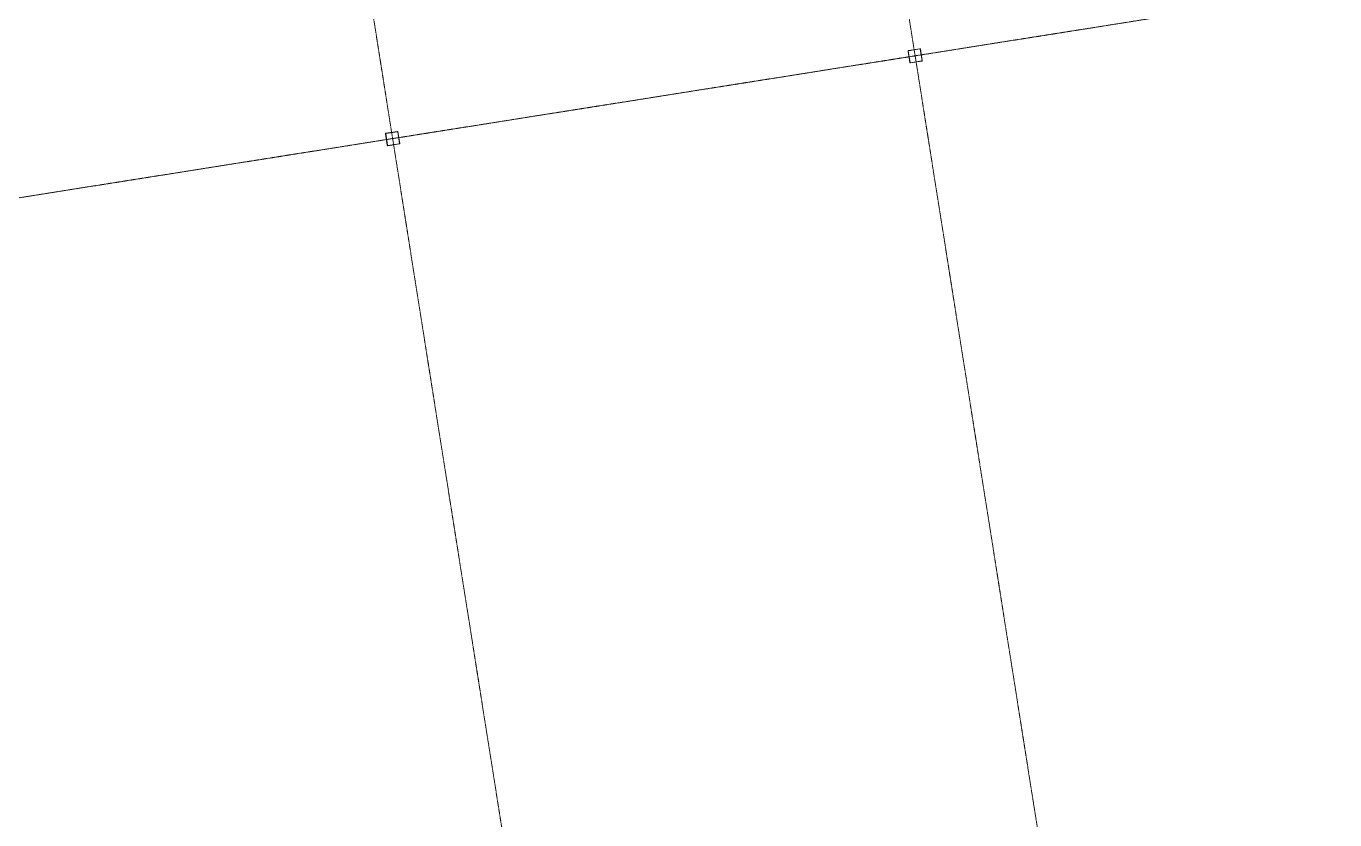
# Model space of a CAD drawing. Header units: millimetres. Extents: x -2355779 to -2216356, y 3874558 to 4068437.
# Drawn here: x -2267916 to -2241941, y 4015110 to 4030861 of the extents above; entities that cross this region are included whole.
import ezdxf

# ---------------------------------------------------------------- set-up
doc = ezdxf.new("R2010")
doc.units = ezdxf.units.MM
doc.linetypes.add('Grid Line', pattern=[21, 12, -3, 3, -3])
doc.layers.add('S-COLS', color=52, linetype='Continuous', lineweight=5)
doc.layers.add('S-GRID', color=1, linetype='Continuous', lineweight=5)

# ---------------------------------------------------------------- blocks, each defined once
blk = doc.blocks.new('SHS-Square Hollow Section-Column - 250x250xSHS-1478536-GA - Part B 6m')
at = {"layer": 'S-COLS'}
h = blk.add_hatch(dxfattribs=at)
h.set_pattern_fill('FP_6', color=256, style=0, pattern_type=2)
h.set_pattern_definition([(36, (1602568.24, -4332682.3), (-418.03287, 575.37289), []), (36, (1602687.45, -4331929.7), (-418.03287, 575.37289), [])])
h.paths.add_polyline_path([(115, -125), (122, -122), (125, -115), (119, -119)])
h.paths.add_polyline_path([(-115, -125), (115, -125), (115, -120), (-115, -120)])
h.paths.add_polyline_path([(-115, -125), (-119, -119), (-125, -115), (-122, -122)])
h.paths.add_polyline_path([(-125, 115), (-119, 119), (-115, 125), (-122, 122)])
h.paths.add_polyline_path([(-125, -115), (-120, -115), (-120, 115), (-125, 115)])
h.paths.add_polyline_path([(125, 115), (122, 122), (115, 125), (119, 119)])
h.paths.add_polyline_path([(120, -115), (125, -115), (125, 115), (120, 115)])
h.paths.add_polyline_path([(-115, 120), (115, 120), (115, 125), (-115, 125)])
at = {"layer": 'S-COLS', "lineweight": 15}
for p, q in [((-125, 115), (-125, -115)), ((-120, -115), (-120, 115)), ((115, 125), (-115, 125)), ((-115, 120), (115, 120)), ((120, 115), (120, -115)), ((125, -115), (125, 115)), ((115, -120), (-115, -120)), ((-115, -125), (115, -125))]:
    blk.add_line(p, q, dxfattribs=at)
for centre, radius, start, end in [((-115, 115), 10, 90, 180), ((-115, 115), 5, 90, 180), ((115, 115), 10, 360, 90), ((115, 115), 5, 0, 90), ((-115, -115), 10, 180, 270), ((-115, -115), 5, 180, 270), ((115, -115), 5, 270, 0), ((115, -115), 10, 270, 360)]:
    blk.add_arc(centre, radius, start, end, dxfattribs=at)
blk = doc.blocks.new('SHS-Square Hollow Section-Column - 250x250xSHS-2929213-GA - Part B 6m')
at = {"layer": 'S-COLS', "lineweight": 15}
for p, q in [((-125, 115), (-125, -115)), ((-120, -115), (-120, 115)), ((115, 125), (-115, 125)), ((-115, 120), (115, 120)), ((120, 115), (120, -115)), ((125, -115), (125, 115)), ((115, -120), (-115, -120)), ((-115, -125), (115, -125))]:
    blk.add_line(p, q, dxfattribs=at)
for centre, radius, start, end in [((-115, 115), 10, 90, 180), ((-115, 115), 5, 90, 180), ((115, 115), 10, 360, 90), ((115, 115), 5, 0, 90), ((-115, -115), 10, 180, 270), ((-115, -115), 5, 180, 270), ((115, -115), 5, 270, 0), ((115, -115), 10, 270, 360)]:
    blk.add_arc(centre, radius, start, end, dxfattribs=at)

msp = doc.modelspace()

# ---------------------------------------------------------------- linework, layer by layer
at = {"layer": 'S-GRID', "linetype": 'Grid Line'}
for p, q in [((-2256267.6, 4001012.8), (-2266418.9, 4065103.4)), ((-2245896.9, 4002655.4), (-2255785.7, 4065088.9)), ((-2322905.7, 4018767.9), (-2223511.4, 4034511))]:
    msp.add_line(p, q, dxfattribs=at)

# ---------------------------------------------------------------- block references
at = {"layer": 'S-COLS', "rotation": 9.000328388145144}
for name, p in [('SHS-Square Hollow Section-Column - 250x250xSHS-2929213-GA - Part B 6m', (-2250271.2, 4030272.5)), ('SHS-Square Hollow Section-Column - 250x250xSHS-1478536-GA - Part B 6m', (-2260641.9, 4028629.9))]:
    msp.add_blockref(name, p, dxfattribs=at)

doc.saveas('drawing.dxf')
